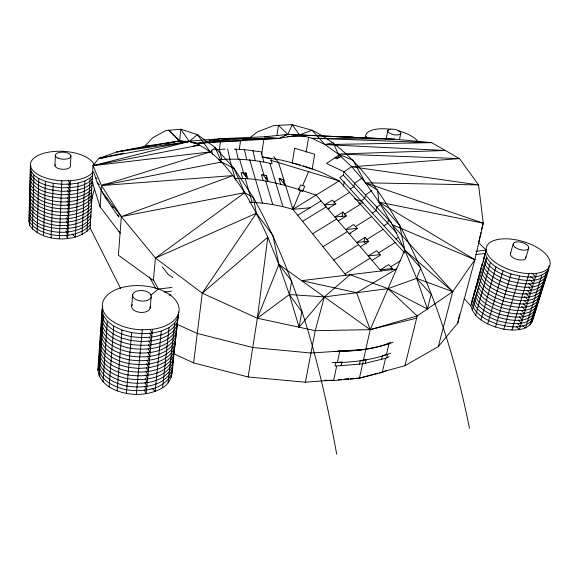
<?xml version="1.0" encoding="UTF-8"?>
<svg xmlns="http://www.w3.org/2000/svg" width="579" height="579" viewBox="0 0 579 579"><rect width="100%" height="100%" fill="white"/><g stroke="black" fill="none" stroke-linecap="round" stroke-linejoin="round"><path stroke-width="0.87" d="M92.047 195.847L90.143 228.017C76.746 243.629 41.464 242.246 29.601 225.34L28.95 221.207L30.354 167.367L30.969 165.869M29.601 225.34L31.034 171.283L30.354 167.367M32.381 229.335L33.908 175.097L31.034 171.283M37.128 232.896L38.8 178.535L33.908 175.097M43.526 235.769L45.394 181.336L38.8 178.535M51.118 237.73L53.21 183.29L45.394 181.336M54.954 165.608L55.345 155.563M59.355 238.635L61.83 180.793A32.142 14.743 3.1 0 1 30.426 165.247A32.142 14.743 3.1 0 1 59.449 151.242A32.142 14.743 3.1 0 1 94.232 165.167M70.913 155.816L70.443 165.818A7.773 3.561 3.1 0 1 62.177 169.271A7.773 3.561 3.1 0 1 55.099 164.682M93.11 171.833A32.142 14.743 3.1 0 1 70.356 180.713L67.627 238.425L66.107 235.168M92.763 175.213L90.071 178.086L84.896 180.959L78.114 183.044L75.335 237.115L72.122 234.017M81.943 234.821L84.896 180.959M86.988 231.709L90.071 178.086M464.105 298.569L470.85 305.806C474.44 320.201 490.797 326.18 503.802 329.198C513.457 330.522 527.035 331.391 532.398 321.374L548.769 269.018L548.964 265.703M547.864 269.886L547.72 272.383C539.657 284.405 521.925 280.352 510.07 277.384C499.887 273.585 487.366 268.338 484.348 256.786L484.746 254.376M545.838 275.72L545.628 279.071C537.645 291.136 519.92 287.177 508.08 284.173C497.911 280.366 485.434 275.039 482.502 263.481M546.822 273.23L546.67 275.734C538.644 287.777 520.919 283.768 509.071 280.786C498.895 276.979 486.396 271.696 483.422 260.137L483.957 256.91M119.209 231.578L120.07 233.163L100.109 206.819L101.463 185.577L93.016 165.666L98.669 158.472L116.857 151.93L144.931 146.335L179.62 140.914L189.282 141.515L197.215 143.382L278.875 138.417L299.618 134.929L312.03 130.217C351.974 149.845 377.674 188.233 399.698 225.405C433.91 288.718 455.405 358.01 469.489 428.366M544.803 279.035L544.586 282.4C536.639 294.479 518.914 290.571 507.095 287.546C496.927 283.739 484.478 278.376 481.583 266.803L482.133 263.554M543.717 283.182L543.551 285.708C535.647 297.816 517.923 293.951 506.111 290.911C495.95 287.104 483.523 281.698 480.671 270.118L481.221 266.854M541.72 288.907L541.488 292.301C533.664 304.445 515.94 300.675 504.15 297.599C494.003 293.785 481.627 288.299 478.855 276.711L479.412 273.426M542.689 286.475L542.516 289.015C534.649 301.138 516.931 297.317 505.127 294.262C494.973 290.448 482.575 285.006 479.767 273.426L480.179 270.965M173.91 347.87L174.431 349.542C171.377 362.28 176.074 379.896 162.59 387.742C154.687 392.548 145.474 394.35 136.311 394.451C120.975 393.944 100.131 387.633 97.887 369.945L102.013 309.758L102.744 306.508M99.183 376.039L103.38 315.606L102.013 309.758M540.641 293.025L540.468 295.579C532.673 307.746 514.955 304.018 503.18 300.921C493.033 297.107 480.686 291.584 477.957 279.99L478.377 277.515M539.621 296.282L539.44 298.844C531.688 311.032 513.971 307.348 502.21 304.236C492.07 300.421 479.745 294.856 477.053 283.261L477.617 279.947M102.997 381.836L107.361 321.207L103.38 315.606M537.667 301.898L537.413 305.343C529.734 317.56 512.024 313.97 500.278 310.822C490.152 307.008 477.878 301.362 475.265 289.761L475.837 286.424M538.608 299.524L538.427 302.1C530.711 314.303 512.994 310.662 501.24 307.536C491.108 303.722 478.811 298.113 476.162 286.518L476.582 284.021M536.661 305.119L536.4 308.571C528.757 320.809 511.054 317.263 499.322 314.1C489.197 310.279 476.951 304.597 474.375 292.988L474.809 290.484M109.105 386.917L113.708 326.151L107.361 321.207M534.591 312.392L534.395 314.998C526.825 327.265 509.122 323.813 497.412 320.614C487.301 316.793 475.106 311.032 472.609 299.423L473.043 296.897M535.589 309.193L535.394 311.791C527.787 324.045 510.085 320.549 498.367 317.364C488.249 313.543 476.032 307.818 473.492 296.209L474.071 292.858M533.599 315.577L533.397 318.189C525.862 330.479 508.167 327.07 496.464 323.856C486.36 320.028 474.194 314.231 471.726 302.614L472.312 299.242M532.398 321.374L532.608 318.754M117.096 390.897L122.003 330.073L113.708 326.151M131.73 305.871L132.692 294.573M126.388 393.474L131.643 332.664L122.003 330.073M136.311 394.451L142.275 329.82A38.496 22.009 4.2 0 1 105.212 297.512A38.496 22.009 4.2 0 1 168.974 294.175A38.496 22.009 4.2 0 1 152.436 329.292L146.118 393.756L144.214 389.732M150.135 308.245L151.206 296.969A9.365 5.269 4.3 0 0 138.352 290.752A9.365 5.269 4.3 0 0 136.26 299.712A9.365 5.269 4.3 0 0 151.206 296.969M153.413 279.563L155.469 258.053L121.322 216.604L101.137 190.614M177.956 317.719L174.706 323.046L169.039 327.62L161.317 331.087L155.092 391.455L152.002 388.219M162.59 387.742L169.039 327.62M168.105 382.893L174.706 323.046M171.297 377.284L178.629 312.009L177.102 325.391L173.859 330.761L168.214 335.364L160.513 338.867L151.285 340.988L141.189 341.552L130.963 340.503L121.373 337.912L113.115 333.989L106.797 329.017L102.845 323.386L101.484 317.509L102.215 314.238M177.348 323.437L174.156 351.728L170.935 357.221L165.355 361.947L157.763 365.566L148.665 367.781L138.714 368.41L128.639 367.397L119.202 364.813L111.081 360.855L104.864 355.832L100.985 350.114L99.66 344.121L100.384 340.785M220.447 141.341L219.463 149.317L221.728 159.514C238.62 158.436 255.621 160.007 272.108 163.763L270.907 158.689L262.569 156.967M333.316 380.114L305.408 382.198L248.138 376.98L193.618 362.91L202.245 293.169L256.345 213.253L253.407 197.613L233.981 168.33L215.142 147.45L197.323 134.603L180.836 129.211L165.891 130.536L152.603 137.831L144.07 147.03M239.351 149.273L240.524 140.465M245.684 176.103L246.118 173.005L247.812 178.846L242.927 172.549L245.684 176.103L246.111 173.005L241.03 172.737L242.717 178.585M261.599 154.658L263.814 139.467M266.036 178.694L266.499 175.603L261.426 174.728L263.163 180.568M276.892 135.761L278.477 125.303L287.843 134.451L289.587 134.596M248.138 376.98L257.337 318.226L267.816 237.231C255.571 210.416 241.653 183.84 221.518 162.019C212.392 152.979 202.006 144.641 189.282 141.515L116.857 151.93L179.62 140.914L184.021 141.529M283.326 182.826L283.819 179.743L278.926 178.441L280.706 184.296M548.769 269.018C540.663 281.018 522.938 276.921 511.069 273.968C500.878 270.169 488.329 264.972 485.267 253.421L485.933 249.419M298.786 188.189L298.496 189.919L302.614 191.446M306.096 152.27L308.65 137.114M250.403 137.361L257.387 131.94L273.903 125.498L292.178 124.702L299.618 134.929L312.023 138.243L324.935 144.576L338.252 154.057L351.815 166.788L365.45 182.812L378.97 202.114L392.164 224.609L404.793 250.106L416.619 278.34L431.102 294.32L427.418 308.969L388.024 288.646L350.034 274.743L324.363 296.911L299.061 327.2L301.84 311.864L289.384 294.545L278.897 264.429L267.816 237.231L202.245 293.169L155.469 258.053L244.685 192.669L253.407 197.613C297.367 276.885 320.505 365.675 336.725 454.298M338.483 157.589L338.954 155.056L340.423 154.948M403.729 247.443L339.793 177.558L343.347 175.191L343.991 171.825L351.641 166.643M305.408 382.198L315.237 330.681L324.363 296.911L388.024 288.646L416.619 278.34L452.727 291.678L474.881 259.725L483.255 223.176L478.572 184.918L459.487 158.603L431.644 142.658L394.415 139.163L287.843 134.451L264.205 136.789L220.773 138.685L184.831 141.529M343.434 186.098L344.266 181.712M342.066 216.343L342.891 212.088L346.314 216.01L338.266 220.99M365.848 137.824L366.145 136.311L365.219 138.381M341.176 365.798L341.936 362.172L335.777 362.505L335.024 366.138L362.584 363.894L385.549 358.321L389.124 356.729M324.783 380.222L333.649 380.569L336.623 366.203M335.777 362.505L337.376 362.577L339.649 351.591C356.794 350.208 374.649 349.817 390.492 342.305M360.362 246.77L368.685 241.588L365.002 237.383L364.104 241.725L366.196 244.143M387.887 130.413L386.048 139.228A6.63 2.743 11.4 0 1 386.606 138.634M99.118 359.262C95.998 374.794 114.28 383.776 127.025 386.106C142.962 388.581 164.313 386.359 172.108 370.061M98.683 363.757C96.534 378.956 114.15 387.416 126.707 389.797C142.637 392.287 163.958 389.985 171.702 373.679M97.887 369.945L98.799 365.689M379.173 372.753L404.924 365.704L438.274 346.626L457.707 323.183L459.588 314.383M99.624 351.916C96.534 367.477 114.946 376.328 127.669 378.673C143.621 381.134 165.029 379.057 172.918 362.772M99.371 355.6C96.266 371.146 114.613 380.056 127.351 382.401C143.288 384.869 164.675 382.719 172.513 366.427M399.416 139.8L400.74 133.626A6.658 2.707 11.4 0 0 392.164 129.074A6.658 2.707 11.4 0 0 390.022 133.394A6.658 2.707 11.4 0 0 400.74 133.626M100.493 342.84C95.687 359.038 115.083 368.924 128.314 371.175C144.287 373.614 165.746 371.689 173.743 355.426M99.877 348.225C96.802 363.793 115.279 372.579 127.995 374.931C143.954 377.378 165.391 375.38 173.331 359.103M101.086 332.455C97.149 348.384 116.408 357.475 129.298 359.798C145.293 362.208 166.839 360.522 174.988 344.281M100.464 337.875C98.444 353.147 116.48 361.173 128.972 363.605C144.953 366.029 166.47 364.263 174.569 348.008M388.509 219.738L387.742 223.255L383.942 225.81M101.607 324.891C97.699 340.843 117.103 349.796 129.964 352.133C145.973 354.522 167.57 352.995 175.828 336.775M100.985 330.334C99.002 345.62 117.161 353.53 129.631 355.969C145.633 358.372 167.201 356.765 175.408 340.539M293.459 206.725L292.88 209.352L346.032 275.271M359.523 364.169L360.319 360.565L366.152 359.624L365.349 363.228M102.136 317.263C98.249 333.236 117.805 342.044 130.63 344.396C146.653 346.763 168.308 345.395 176.675 329.198M101.687 321.91C98.727 337.55 117.675 345.873 130.297 348.269C146.313 350.65 167.939 349.202 176.248 332.997M244.179 139.691L278.875 138.417L287.843 134.451L292.178 124.702L312.03 130.217L324.935 144.576L333.171 142.673L338.252 154.057L353.067 160.289L365.45 182.812L377.595 190.129L378.97 202.114L399.698 225.405L404.793 250.106L370.184 329.654L359.421 378.159L333.649 380.569M102.845 308.759C98.119 325.065 118.246 334.278 131.303 336.587C147.348 338.939 169.046 337.731 177.529 321.562M381.59 359.284L382.422 355.709L387.51 354.254L386.671 357.822M350.418 378.832L359.421 378.159L382.234 372.456L385.549 358.321M386.381 354.753L388.914 343.955L393.054 342.153M478.674 242.217L480.983 232.49M404.924 365.704L417.198 315.946L452.727 291.678L392.164 224.609L474.881 259.725L457.707 323.183M438.274 346.626L452.727 291.678L404.793 250.106L420.767 267.954L416.619 278.34L427.418 308.969M481.424 229.957L483.255 223.176L365.45 182.812L478.572 184.918L351.815 166.788L459.487 158.603L338.252 154.057L445.345 150.504L324.935 144.576L431.644 142.658L312.023 138.243L394.415 139.163L299.618 134.929M470.85 305.806L486.194 250.085L478.428 242.492M91.164 216.647C85.822 227.764 70.667 228.539 59.782 228.676C48.969 227.721 35.934 225.535 29.862 215.439L29.211 211.342L29.804 209.764M472.218 310.474L486.78 257.879M94.645 188.276L90.903 201.731L93.016 165.666L189.282 141.515L197.388 134.654M475.649 315.266L490.406 262.475M480.925 319.854L495.928 266.905M487.706 323.893L502.977 270.827M510.396 253.768L513.226 243.969M495.523 327.084L511.069 273.968M503.802 329.198L519.616 276.082M525.819 257.858L528.736 248.051M511.945 330.066L529.018 273.628L536.617 273.317A33.017 15.495 15.9 0 0 534.2 245.909A33.017 15.495 15.9 0 0 486.273 247.863A33.017 15.495 15.9 0 0 529.018 273.628M536.617 273.317L519.349 329.632L516.222 326.39M541.843 275.163L525.486 327.931L522.533 325.868M529.937 325.108L546.33 272.535M28.95 221.207L29.847 218.819M29.934 215.547L29.037 217.936L29.688 222.054C41.608 238.917 76.877 240.328 90.338 224.768M29.717 213.058L29.124 214.643L29.775 218.753C41.753 235.573 77 237.014 90.527 221.511M29.891 206.464L29.297 208.035L29.949 212.117C42.043 228.85 77.253 230.355 90.917 214.954M29.985 203.142L29.384 204.713L30.036 208.78C42.195 225.47 77.383 227.004 91.113 211.661M30.072 199.813L29.471 201.376L30.13 205.429C42.339 222.075 77.506 223.639 91.308 208.353M30.463 195.695L29.558 198.032L30.217 202.071C42.491 218.674 77.637 220.266 91.504 205.038M30.246 193.125L29.645 194.667L30.303 198.698C42.643 215.258 77.76 216.879 91.699 201.702M30.332 189.76L29.732 191.302L30.398 195.318C42.788 211.827 77.89 213.485 91.895 198.365M30.426 186.38L29.819 187.914L30.484 191.917C42.846 208.288 77.188 209.895 91.562 195.601M30.513 182.993L29.905 184.52L30.578 188.508C42.998 204.836 77.318 206.464 91.757 192.235M30.911 178.831L29.999 181.118L30.665 185.092C37.049 195.087 50.185 197.092 61.085 198.156C71.731 198.141 84.541 197.569 91.96 188.855M30.998 175.423L30.086 177.695L30.759 181.654C37.179 191.642 50.322 193.625 61.236 194.703C71.89 194.689 84.7 194.16 92.162 185.461M31.092 171.999L30.18 174.265L30.846 178.209C37.309 188.189 50.46 190.151 61.381 191.236C72.042 191.229 84.867 190.73 92.358 182.059M30.875 169.314L30.267 170.819L30.94 174.757C37.432 184.715 50.597 186.662 61.533 187.755C72.201 187.755 85.033 187.292 92.56 178.643M300.704 190.31L292.88 209.352C278.81 205.19 264.227 202.65 249.556 202.259M298.612 189.659L300.573 184.94L304.757 186.243L302.795 190.961M302.665 185.591L308.593 171.55M150.699 295.181L158.487 289.037L171.905 287.445M380.446 204.633L376.784 207.123L376.053 210.604L372.319 213.108M362.324 177.912L354.543 183.188L353.878 186.59L350.266 189.007M371.942 190.549L365.472 194.949L364.77 198.387L361.101 200.848M341.132 156.084L336.992 158.878L334.821 157.85L339.945 157.481M395.993 238.982L398.569 237.245M390.745 266.825L400.306 260.832M391.295 269.995L392.736 269.09L388.77 264.567L380.208 269.93L392.736 268.403M344.932 273.903L370.126 258.169M378.572 252.9L395.196 242.521M372.022 260.376L380.49 255.086L376.668 250.721L368.251 255.983L380.613 254.55M365.002 237.383L356.729 242.529L368.345 241.269M333.765 260.058L358.539 244.649M366.84 239.482L383.182 229.313M323.002 246.705L347.357 231.6M355.52 226.534L371.595 216.568M342.891 212.088L334.879 217.038L346.459 215.916M312.609 233.822L336.565 219.007M344.599 214.042L360.406 204.271M297.686 215.316L321.07 200.927M302.571 221.373L326.143 206.848M334.047 201.977L349.607 192.394M356.642 292.721L396.535 269.076L301.587 280.641L356.642 292.721L370.184 329.654L416.656 318.153M382.234 372.456L387.148 370.213M155.469 258.053L256.345 213.253L272.861 235.327L278.897 264.429L291.678 281.061L289.384 294.545L299.061 327.2M153.326 280.46L118.406 255.245L121.322 216.604L101.463 185.577L105.617 183.861M197.88 145.799L199.545 145.112L193.292 145.937M101.463 185.577L210.322 151.893L215.142 147.45L221.518 162.019L233.981 168.33L244.685 192.669L121.322 216.604L233.019 175.589L101.463 185.577L221.518 162.019M202.245 293.169L257.337 318.226L315.237 330.681L370.184 329.654L417.198 315.946L388.024 288.646M377.45 373.223L359.421 378.159L350.628 378.804M177.16 141.515L179.62 140.914L180.836 129.211L189.282 141.515L98.669 158.472L101.311 158.299M338.165 350.838C355.397 351.96 372.377 348.42 388.914 343.955M131.643 332.664L141.913 333.721L152.053 333.178L161.317 331.087M123.305 153.131L98.669 158.472L105.812 157.531M164.66 144.157L179.62 140.914L169.032 130.261L179.714 141.24M284.434 135.117L287.843 134.451M199.545 145.112L93.016 165.666L210.322 151.893L197.323 134.603M116.857 151.93L122.147 151.061M123.906 150.772L125.672 150.482M53.21 183.29L61.678 184.26L70.189 184.173L78.114 183.044M144.931 146.335L149.281 145.792M151.018 145.568L153.623 145.242M155.36 145.025L157.097 144.808M169.22 295.145L170.986 294.935M164.306 292.055L171.384 291.201M475.8 254.565L485.267 253.421M475.844 251.315L486.194 250.085M350.845 233.467L349.115 233.648L357.301 228.575L353.755 224.514L345.612 229.559L357.265 228.365M218.211 159.862L221.728 159.514M329.538 208.599L327.786 208.766L335.704 203.88L332.397 200.095L324.515 204.944L335.878 203.909M223.943 140.914L197.215 143.382L194.551 143.151M214.194 149.809L225.173 149.1M291.954 209.439L310.605 207.723M358.683 203.294L363.156 202.882M337.376 362.577L341.936 362.172M338.715 379.708L341.422 379.506M344.121 379.303L348.623 378.97M338.317 379.701L340.951 379.506M344.476 379.252L348.869 378.927M365.805 349.39L310.974 353.009L252.748 347.538L197.265 333.424L176.979 324.305M142.275 329.82L152.436 329.292M268.685 136.731L264.205 136.789L278.875 138.417L220.773 138.685L197.215 143.382L191.056 142.521M287.437 136.499L305.242 136.275M61.83 180.793L70.356 180.713M223.378 138.685L220.773 138.685L229.573 139.749M234.3 149.093L244.432 149.643L261.382 151.908L263.756 162.033M335.74 136.709L352.806 137.013L354.507 137.614M235.125 178.426C263.04 177.739 289.927 186.373 316.076 195.101L381.177 271.066M334.249 351.352L339.649 351.591M324.363 296.911L289.384 294.545L257.337 318.226L278.897 264.429L370.184 329.654M291.331 134.748L305.307 135.927M261.694 156.88L282.045 160.231L300.016 164.856M483.255 223.176L378.97 202.114L474.881 259.725M270.407 160.195L339.164 180.909L404.692 252.965M303.382 165.804L321.823 172.47L339.164 180.909L292.88 209.352L278.485 162.323L273.715 156.663M354.529 198.713L362.092 201.55M173.128 353.458L193.618 362.91M340.409 155.737L338.954 155.056L326.549 163.444L343.991 171.825L391.549 223.009M172.788 277.5L168.366 274.555L162.286 266.905M93.66 171.985L97.294 182.964L105.139 197.287L117.392 215.033L118.847 216.032M111.211 206.081L113.426 207.615M105.139 197.287L107.325 198.807M97.294 182.964L99.501 184.513M95.455 177.406L96.925 178.448M531.761 273.064L535.582 276.697M530.682 276.415L534.54 280.098M529.655 279.795L533.498 283.486M528.634 283.16L532.463 286.866M528.193 287.075L531.435 290.231M527.172 290.419L530.407 293.582M525.515 293.119L529.38 296.918M524.509 296.434L528.359 300.24M524.14 300.371L527.346 303.555M523.141 303.664L526.333 306.856M521.505 306.313L525.327 310.149M521.143 310.221L524.321 313.427M520.152 313.478L523.315 316.691M519.168 316.72L522.323 319.941M518.183 319.955L521.324 323.183M517.199 323.176L520.333 326.411M343.347 175.191L396.832 233.098M279.476 178.158L285.606 185.606M262.692 174.525L268.243 181.444L266.499 175.603M117.392 215.033L119.057 217.132M153.254 279.556L158.487 289.037M149.418 276.943L155.939 288.834M92.951 183.051L92.09 181.459L100.109 206.819M150.004 329.198L152.053 333.178M149.65 333.135L151.669 337.094M149.273 337.021L151.285 340.988M68.184 180.214L70.189 184.173M148.897 340.886L150.909 344.867M68.018 183.666L70.023 187.661M90.143 228.017L120.613 288.545M148.528 344.737L150.533 348.724M67.859 187.126L69.864 191.128M148.152 348.572L150.156 352.568M67.7 190.571L69.697 194.587M147.783 352.394L149.78 356.396M67.54 194.001L69.538 198.032M147.421 356.194L149.404 360.21M67.381 197.417L69.371 201.463M147.052 359.979L149.035 364.003M67.222 200.826L69.212 204.886M146.69 363.742L148.665 367.781M67.121 204.329L69.053 208.295M146.328 367.491L148.296 371.537M67.345 208.512L68.887 211.69M145.966 371.226L147.927 375.279M67.193 211.885L68.727 215.077M145.604 374.946L147.565 379.006M67.034 215.243L68.568 218.449M145.249 378.652L147.196 382.719M66.498 217.791L68.409 221.808M144.888 382.335L146.834 386.417M66.339 221.127L68.25 225.151M144.953 386.881L146.48 390.094M66.571 225.26L68.098 228.488M66.419 228.575L67.938 231.81M65.883 231.064L67.779 235.125M269.828 163.206L282.965 206.667M259.797 161.056L263.981 175.097M265.725 180.93L272.774 204.575M249.687 159.739L262.446 203.113M239.532 158.907L243.556 172.795M245.25 178.636L252.104 202.303M229.472 158.617L235.61 180.12M219.861 159.674L220.563 162.171M252.929 150.576L255.281 160.701M244.432 149.643L246.763 159.768M235.971 149.114L238.28 159.261M227.619 149.006L229.906 159.174M211.567 150.048L212.507 154.318M390.702 353.176A130.282 72.1 10.9 0 1 332.122 362.563M150.135 306.856A9.307 5.32 4.2 0 1 139.648 312.313A9.307 5.32 4.2 0 1 132.388 304.568M525.732 256.83A7.983 3.742 15.9 0 1 517.373 259.522A7.983 3.742 15.9 0 1 510.852 252.893M365.769 138.367A27.423 11.334 11.4 0 1 390.521 129.276M398.251 130.803A27.423 11.334 11.4 0 1 418.132 141.855M294.617 148.238L292.236 162.938L312.175 168.981L314.723 154.26L294.617 148.238M249.477 138.555L238.729 140.856L209.33 140.965L249.477 138.555M58.016 158.139A7.809 3.525 3.2 0 0 70.79 156.728A7.809 3.525 3.2 0 0 60.592 152.263A7.809 3.525 3.2 0 0 58.016 158.139M515.013 247.182A8.026 3.706 15.7 0 0 528.301 248.934A8.026 3.706 15.7 0 0 519.616 241.979A8.026 3.706 15.7 0 0 515.013 247.182"/></g></svg>
